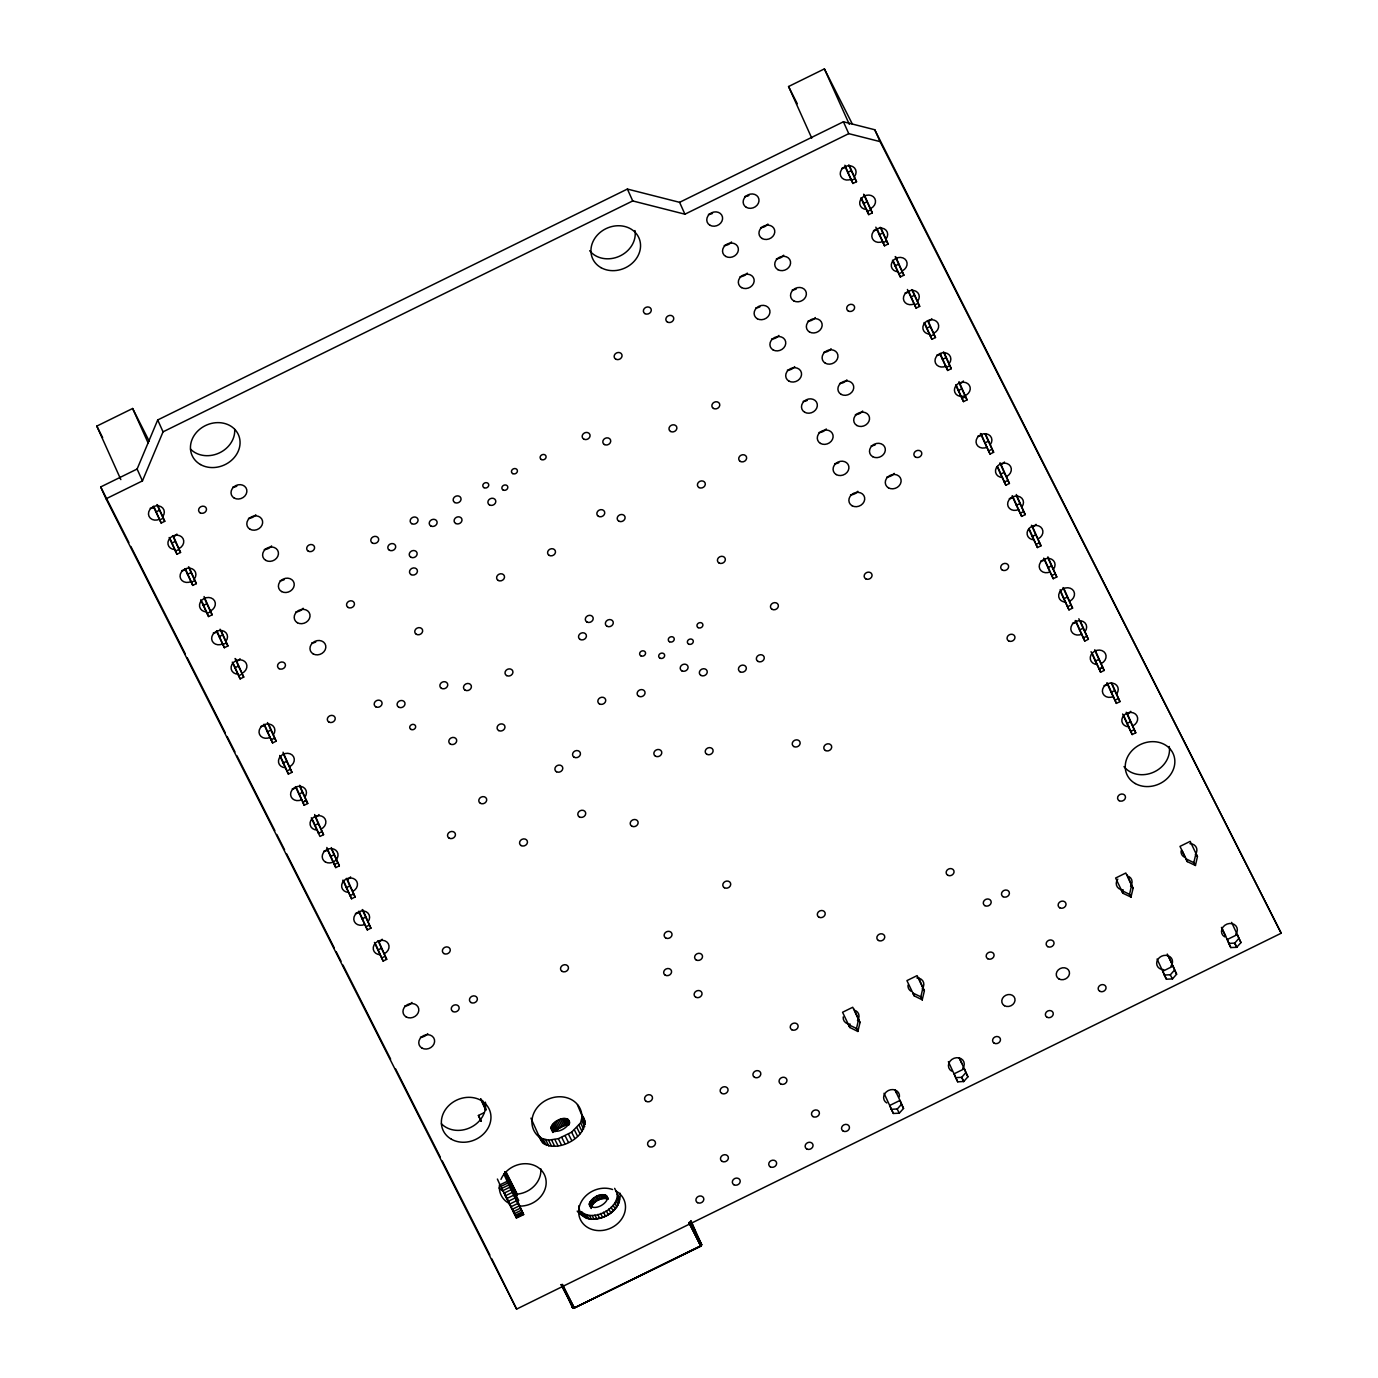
<?xml version="1.0" encoding="UTF-8"?>
<svg xmlns="http://www.w3.org/2000/svg" width="1378" height="1378" viewBox="0 0 1378 1378"><rect width="100%" height="100%" fill="white"/><g stroke="black" fill="none" stroke-linecap="round" stroke-linejoin="round"><path stroke-width="1.5" d="M530.943 1118.161L538.677 1135.369L541.278 1138.297L548.53 1140.157L558.314 1138.676L571.612 1132.182L580.569 1122.881L582.257 1116.197L577.434 1104.777M538.677 1135.369C546.188 1160.138 593.315 1137.797 583.083 1116.593M584.1 1216.705L581.378 1211.675C592.574 1222.165 618.136 1209.247 617.258 1194.14C628.041 1213.329 580.569 1233.052 578.777 1205.853M690.895 1220.701L701.505 1244.351L701.058 1246.022L701.436 1244.145L690.878 1223.147L701.419 1244.558L700.575 1245.54L688.828 1222.682M691.015 1221.115L701.213 1245.867L701.436 1244.145M701.54 1244.592L700.696 1246.28L574.178 1308.049L701.058 1245.901M574.35 1307.86L572.249 1307.24L574.126 1307.963L562.517 1284.382M701.436 1245.505L700.334 1245.591L701.574 1244.799L700.989 1245.574L689.603 1222.131M573.971 1308.101L572.318 1307.343L563.481 1287.689M858.012 1031.381L856.513 1028.47L858.528 1019.599L852.741 1007.266L842.561 1012.262L849.847 1027.506L857.874 1031.45L860.027 1022.493L854.205 1009.247M922.364 999.739L920.866 996.828L922.881 987.957L917.111 975.624L906.931 980.619L914.217 995.863L922.226 999.808L924.38 990.851L918.558 977.605M1122.915 893.254L1121.399 890.343L1129.426 894.305L1131.08 897.13L1122.915 893.254L1115.629 878.027L1125.809 873.015L1131.579 885.348L1129.564 894.236L1130.942 897.199L1133.095 888.259L1127.256 874.996M1195.432 865.487L1197.448 856.616L1190.179 841.372L1179.999 846.385L1187.268 861.612L1195.432 865.487L1193.779 862.662L1185.769 858.718M551.028 1127.686C552.251 1120.934 567.512 1113.682 569.303 1122.519C567.374 1128.754 553.887 1135.644 551.028 1127.686L553.336 1132.285M589.302 1203.89C590.955 1197.379 603.788 1190.558 607.698 1197.74C606.82 1204.734 592.282 1211.985 589.302 1203.89L591.162 1207.576C593.263 1201.151 601.928 1196.741 608.301 1199.187L606.458 1195.501M701.488 1245.333L700.506 1245.695M561.053 1284.589L573.541 1308.118L563.74 1288.034M137.111 469.037L157.712 419.963L627.386 189.062L679.595 202.325L843.422 121.781L874.754 129.739L1281.195 933.216L516.612 1309.1L106.037 498.802L100.697 486.934L137.111 469.037L142.434 480.905L106.037 498.802M142.434 480.905L163.052 431.831L632.726 200.93L684.918 214.193L848.762 133.649L880.077 141.607L1281.195 933.216M573.799 1308.118L701.161 1245.54M572.37 1307.412L574.023 1307.274L562.069 1284.554M566.186 1118.574L569.269 1124.724L561.983 1125.998L554.852 1131.769L551.751 1125.619M700.834 1245.85L690.912 1221.769M899.955 1100.436L901.47 1104.295L897.336 1108.98L891.29 1109.29L889.775 1105.449L899.955 1100.436L895.011 1090.015M891.29 1109.29L893.375 1113.458L899.266 1113.2L903.537 1108.446L900.144 1100.591M964.307 1068.794L965.84 1072.652L961.689 1077.338L955.66 1077.665L954.127 1073.806L964.307 1068.794L959.381 1058.373M955.66 1077.665L957.727 1081.816L963.756 1081.489L967.907 1076.821L964.514 1068.949M1173.023 966.185L1174.538 970.043L1170.404 974.728L1164.358 975.056L1162.843 971.197L1173.023 966.185L1167.252 954.041M1164.358 975.056L1166.425 979.207L1172.471 978.897L1176.605 974.212L1173.212 966.34M1228.728 943.413L1234.757 943.086L1238.891 938.401L1237.375 934.56L1227.195 939.555L1228.728 943.413L1230.795 947.564L1236.686 947.323L1240.975 942.569L1231.622 922.399M120.851 479.613L96.805 426.112L132.632 408.491L149.168 441.115M811.745 138.11L788.56 86.521L824.389 68.9L852.482 124.33M157.557 504.951L164.774 521.297L161.192 523.054L155.903 511.996L159.486 510.239L156.937 504.555M849.313 165.36L856.53 181.707L852.948 183.463L847.659 172.405L851.242 170.648L848.693 164.964M159.624 519.988L163.207 518.231L159.486 510.239M851.38 180.397L854.963 178.64L851.242 170.648M173.352 536.111L180.552 552.457L176.97 554.232L171.699 543.173L175.282 541.399L172.715 535.715M864.264 194.625L872.308 212.867L868.726 214.623L863.455 203.565L867.038 201.808L863.627 194.229M175.419 551.148L179.002 549.391L175.282 541.399M867.175 211.557L870.758 209.8L867.038 201.808M189.148 567.288L196.348 583.635L192.765 585.392L187.477 574.333L191.06 572.576L188.51 566.892M880.904 227.697L888.104 244.027L884.521 245.801L879.233 234.742L882.816 232.968L880.266 227.301M191.215 582.326L194.798 580.551L191.06 572.576M882.971 242.735L886.554 240.961L882.816 232.968M204.082 596.553L212.143 614.795L208.56 616.552L203.272 605.493L206.855 603.736L204.306 598.052M895.838 256.963L903.899 275.204L900.316 276.961L895.028 265.902L898.611 264.145L895.2 256.566M207.01 613.486L210.593 611.729L206.855 603.736M898.766 273.895L902.349 272.138L898.611 264.145M221.582 631.503L227.938 645.955L224.356 647.712L219.068 636.653L222.65 634.896L220.101 629.212M912.494 290.017L919.694 306.364L916.112 308.121L910.824 297.062L914.406 295.305L911.857 289.621M222.805 644.646L226.388 642.889L222.65 634.896M914.561 305.055L918.144 303.298L914.406 295.305M235.672 658.891L243.734 677.115L240.151 678.889L234.863 667.83L238.446 666.074L235.035 658.495M928.272 321.195L935.49 337.524L931.907 339.298L926.619 328.24L930.202 326.465L927.635 320.781M238.583 675.823L242.166 674.049L238.446 666.074M930.339 336.232L933.922 334.458L930.202 326.465M944.068 352.355L951.268 368.701L947.685 370.458L942.397 359.4L945.997 357.643L943.43 351.958M946.135 367.392L950.028 365.618M959.019 381.62L967.063 399.861L963.48 401.618L958.192 390.56L961.775 388.803L959.226 383.118A8.113 6.993 -24.2 0 1 970.233 389.251A8.113 6.993 -24.2 0 1 957.624 395.452A8.113 6.993 -24.2 0 1 959.191 382.998M268.986 724.828L276.186 741.175L272.603 742.931L267.315 731.873L270.898 730.116L267.487 722.537M961.93 398.552L965.513 396.795L961.775 388.803M271.035 739.865L274.635 738.108L270.898 730.116M283.058 752.199L291.981 772.335L288.381 774.091L283.11 763.033L286.693 761.276L283.282 753.697M286.831 771.025L290.413 769.269L286.693 761.276M985.58 434.053L993.624 452.294L990.041 454.051L984.77 442.993L988.353 441.236L984.943 433.657M988.491 450.985L992.074 449.228L988.353 441.236M299.715 785.271L307.759 803.495L304.176 805.269L298.888 794.21L302.471 792.436L299.922 786.769M302.626 802.203L306.209 800.429L302.471 792.436M306.519 800.429L302.936 802.185L304.176 805.269M1000.514 463.318L1009.419 483.454L1005.837 485.211L1000.549 474.153L1004.131 472.396L999.877 462.922M1004.286 482.145L1007.869 480.388L1004.131 472.396M314.649 814.536L323.554 834.672L319.972 836.429L314.684 825.37L318.266 823.613L314.873 816.034M318.421 833.363L322.004 831.606L318.266 823.613M1016.309 494.495L1025.215 514.614L1021.632 516.388L1016.344 505.33L1019.927 503.556L1016.516 495.977M1020.082 513.322L1023.665 511.548L1019.927 503.556M331.288 847.591L339.35 865.832L335.767 867.589L330.479 856.53L334.062 854.773L331.512 849.089M334.217 864.523L338.11 862.749M1032.105 525.655L1041.01 545.791L1037.427 547.548L1032.139 536.49L1035.722 534.733L1031.467 525.259M1035.877 544.482L1039.46 542.725L1035.722 534.733M347.084 878.768L355.145 896.992L351.562 898.766L346.274 887.708L349.857 885.933L346.446 878.372M349.995 895.7L353.578 893.926L349.857 885.933M1047.9 556.815L1056.805 576.951L1053.223 578.708L1047.935 567.65L1051.517 565.893L1048.107 558.314M1051.655 575.642L1055.238 573.885L1051.517 565.893M362.879 909.928L370.923 928.169L367.34 929.926L362.069 918.868L365.652 917.111L362.242 909.532M365.79 926.86L369.373 925.103L365.652 917.111M1063.678 587.993L1072.584 608.111L1069.001 609.886L1063.713 598.827L1067.313 597.053L1063.041 587.579M1067.45 606.802L1071.033 605.045L1067.313 597.053M378.674 941.088L386.718 959.329L383.136 961.086L377.848 950.028L381.43 948.271L378.037 940.692M381.585 958.02L385.168 956.263L381.43 948.271M1080.335 621.047L1088.379 639.289L1084.796 641.046L1079.508 629.987L1083.091 628.23L1078.836 618.756M1083.246 637.98L1086.829 636.223L1083.091 628.23M1095.269 650.313L1104.174 670.449L1100.591 672.206L1095.303 661.147L1098.886 659.39L1094.632 649.916M1099.041 669.14L1102.624 667.383L1098.886 659.39M1100.591 672.206L1099.351 669.122L1102.934 667.365M1111.908 683.385L1119.969 701.609L1116.387 703.383L1111.099 692.324L1114.681 690.55L1111.271 682.971M1114.836 700.3L1118.419 698.543L1114.681 690.55M1126.86 712.65L1135.765 732.786L1132.182 734.543L1126.894 723.484L1130.477 721.727L1126.222 712.254M1130.615 731.477L1134.197 729.703L1130.477 721.727M849.847 1027.506L848.348 1024.595L856.513 1028.47M914.217 995.863L912.701 992.952L920.866 996.828M1193.779 862.662L1195.949 853.705L1197.448 856.616M899.266 1113.2L897.181 1109.049M481.025 1121.313L478.407 1115.474L483.575 1112.942M516.337 1217.687L499.99 1184.839L507.156 1181.342L503.693 1173.625M500.731 1186.492L507.914 1182.979L507.156 1181.342M501.644 1188.456L508.826 1184.959L507.914 1182.979M502.712 1190.73L509.894 1187.216L508.826 1184.959M503.9 1193.227L511.083 1189.731L509.894 1187.216M505.192 1195.897L512.375 1192.401L511.083 1189.731M506.536 1198.671L513.718 1195.174L512.375 1192.401M507.914 1201.495L515.079 1197.982L523.64 1214.604L505.261 1173.488M509.274 1204.286L516.457 1200.772M510.618 1206.956L517.784 1203.459M511.875 1209.488L519.041 1205.974M513.029 1211.762L520.195 1208.265M514.046 1213.777L521.229 1210.263M514.924 1215.448L522.09 1211.934M515.613 1216.74L522.779 1213.243M516.113 1217.635L523.278 1214.121M518.128 1216.808L521.711 1215.051M516.388 1218.083L523.64 1214.604M700.575 1245.574L689.448 1222.286M573.834 1307.653L561.828 1284.606M499.077 1188.008A23.943 20.618 -24.2 0 0 503.487 1191.384L503.521 1191.539M573.11 1307.55L561.621 1284.64M511.979 1209.04L503.935 1192.728M1131.579 885.348L1133.095 888.259M922.881 987.957L924.38 990.851M920.728 996.897L922.226 999.808M858.528 1019.599L860.027 1022.493M856.358 1028.539L857.874 1031.45M504.21 1192.814L508.861 1202.184M854.963 178.64L856.53 181.707M870.758 209.8L872.308 212.867M886.554 240.961L888.104 244.027M902.349 272.138L903.899 275.204M918.144 303.298L919.694 306.364M933.922 334.458L935.49 337.524M951.268 368.701L945.997 357.643M965.513 396.795L967.063 399.861M992.074 449.228L993.624 452.294M1007.869 480.388L1009.419 483.454M1023.665 511.548L1025.215 514.614M1039.46 542.725L1041.01 545.791M1055.238 573.885L1056.805 576.951M1071.033 605.045L1072.584 608.111M1086.829 636.223L1088.379 639.289M1102.624 667.383L1104.174 670.449M1118.419 698.543L1119.969 701.609M1134.197 729.703L1135.765 732.786M788.56 86.521L797.276 103.729M163.207 518.231L164.774 521.297M179.002 549.391L180.552 552.457M194.798 580.551L196.348 583.635M210.593 611.729L212.143 614.795M226.388 642.889L227.938 645.955M242.166 674.049L243.734 677.115M274.635 738.108L276.186 741.175M290.413 769.269L291.981 772.335M306.209 800.429L307.759 803.495M322.004 831.606L323.554 834.672M339.35 865.832L334.062 854.773M353.578 893.926L355.145 896.992M369.373 925.103L370.923 928.169M385.168 956.263L386.718 959.329M96.805 426.112L102.644 437.618M100.697 486.934L128.912 542.622M130.858 546.463L185.341 653.982M187.287 657.823L225.234 732.717M227.181 736.541L234.966 751.906M236.913 755.747L274.859 830.641M276.806 834.482L284.574 849.83M286.521 853.671L334.199 947.771M336.146 951.612L341.021 961.207M342.967 965.048L390.629 1059.131M395.503 1068.742L440.254 1157.055M442.2 1160.896L489.879 1254.996M491.825 1258.82L516.612 1309.1M690.809 1223.716L701.35 1244.713M689.052 1222.562L700.541 1245.471M581.74 1114.337L584.823 1120.486M582.257 1116.197L585.34 1122.347M582.222 1118.281L585.323 1124.431M581.654 1120.538L584.754 1126.67M617.688 1195.708L619.549 1199.394M580.569 1122.881L583.652 1129.03M617.671 1197.448L619.532 1201.134M617.206 1199.308L619.049 1202.994M578.967 1125.275L582.05 1131.424M616.293 1201.271L618.136 1204.958M576.917 1127.669L580 1133.818M614.95 1203.27L616.81 1206.956M613.244 1205.268L615.088 1208.954M574.437 1129.994L577.52 1136.144M568.184 1119.298L569.717 1122.381M567.288 1118.85L569.596 1123.466M605.562 1195.053L607.405 1198.739M611.177 1207.197L613.038 1210.883M604.46 1194.778L606.32 1198.464M564.911 1118.471L567.994 1124.62M571.612 1132.182L574.712 1138.331M603.185 1194.674L605.045 1198.36M563.499 1118.557L566.599 1124.706M601.79 1194.76L603.633 1198.447M608.835 1209.023L610.678 1212.709M562 1118.815L565.101 1124.965M600.291 1195.019L602.134 1198.705M568.511 1134.197L571.612 1140.347M560.45 1119.263L563.533 1125.413M598.741 1195.467L600.584 1199.153M606.251 1210.694L608.094 1214.38M558.9 1119.866L561.983 1125.998M597.174 1196.07L599.034 1199.756M596.398 1196.414L598.259 1200.1M565.204 1135.972L568.304 1142.121M603.495 1212.175L605.338 1215.861M557.367 1120.607L560.467 1126.756M595.658 1196.81L597.501 1200.496M555.937 1121.468L559.02 1127.617M594.211 1197.671L596.071 1201.358M600.636 1213.432L602.479 1217.119M554.611 1122.433L557.711 1128.582M592.902 1198.636L594.745 1202.322M561.776 1137.487L564.859 1143.637M553.456 1123.466L556.54 1129.615M591.748 1199.67L593.591 1203.356M552.492 1124.534L555.592 1130.683M590.783 1200.738L592.626 1204.424M597.742 1214.431L599.602 1218.118M558.314 1138.676L561.397 1144.825M590.042 1201.823L591.885 1205.509M551.269 1126.67L553.577 1131.286M589.543 1202.873L591.386 1206.56M594.883 1215.155L596.743 1218.841M551.045 1128.599L552.871 1132.492M589.319 1204.82L591.179 1208.506M554.886 1139.537L557.987 1145.686M592.144 1215.568L594.004 1219.254M551.596 1140.037L554.679 1146.186M589.577 1215.654L591.438 1219.341M587.252 1215.448L589.112 1219.134M548.53 1140.157L551.613 1146.307M585.237 1214.931L587.08 1218.617M583.549 1214.104L585.392 1217.79M545.74 1139.899L548.823 1146.048M543.294 1139.279L546.377 1145.411M541.278 1138.297L544.362 1144.429M539.728 1136.971L542.811 1143.12M482.472 1100.402L484.384 1104.191M480.767 1098.834L486.124 1109.479M478.407 1115.474L481.301 1121.227M505.967 1171.782L517.473 1194.692M505.502 1171.972L517.232 1194.778M505.278 1172.023L516.784 1194.915M505.054 1172.058L516.561 1194.95M504.658 1172.041L516.354 1194.967M561.225 1284.64L572.921 1307.55M505.158 1173.643L518.748 1200.565M1238.891 938.401L1240.975 942.569M1234.757 943.086L1236.824 947.254M1234.619 943.155L1236.686 947.323M1174.538 970.043L1176.605 974.212M1170.249 974.797L1172.471 978.897M965.84 1072.652L967.907 1076.821M963.756 1081.489L961.689 1077.338L963.618 1081.558M901.47 1104.295L903.537 1108.446M513.718 1195.174L515.079 1197.982M509.567 1203.631L511.91 1208.695M1222.269 928.875L1225.697 936.093M1227.402 939.693L1230.795 947.564M1221.442 927.394L1227.195 939.555M1168.079 955.505L1171.507 962.722M1157.072 959.036L1166.425 979.207M959.381 1058.115L961.947 1063.523M948.374 1061.646L957.727 1081.816M895.028 1089.757L896.734 1093.357M884.021 1093.288L893.375 1113.458M1182.048 850.45L1187.268 861.612M874.754 129.739L880.077 141.607M1124.121 716.302L1132.182 734.543M1122.639 714.011L1126.894 723.484M1107.481 683.247L1116.387 703.383M1106.844 682.851L1111.099 692.324M1092.53 653.964L1099.351 669.122M1091.049 651.673L1095.303 661.147M1075.891 620.91L1084.796 641.046M1075.253 620.513L1079.508 629.987M1060.095 589.75L1069.001 609.886M1060.319 591.248L1063.713 598.827M824.389 68.9L849.296 124.313M1044.317 558.59L1053.223 578.708M1043.68 558.176L1047.935 567.65M1029.366 529.307L1035.326 542.57M1028.729 528.911L1032.139 536.49M1012.727 496.252L1021.632 516.388M1012.089 495.856L1016.344 505.33M843.422 121.781L848.762 133.649M997.793 466.987L1005.837 485.211M997.155 466.574L1000.549 474.153M981.136 433.915L990.041 454.051M980.499 433.519L984.77 442.993M956.28 385.289L963.48 401.618M955.643 384.875L958.192 390.56M940.485 354.112L947.685 370.458M939.848 353.715L942.397 359.4M924.69 322.952L931.907 339.298M924.052 322.555L926.619 328.24M908.912 291.791L916.112 308.121M907.413 289.483L910.824 297.062M893.116 260.614L900.316 276.961M892.479 260.218L895.028 265.902M877.321 229.454L882.437 240.823M875.84 227.163L879.233 234.742M861.526 198.294L868.726 214.623M860.888 197.881L863.455 203.565M844.886 165.222L852.948 183.463M845.093 166.721L847.659 172.405M679.595 202.325L684.918 214.193M627.386 189.062L632.726 200.93M690.654 1222.165L695.924 1233.896M697.681 1237.806L701.195 1245.626M692.238 1226.265L695.752 1234.068M614.657 1188.336L619.118 1197.826M540.021 1137.625L541.761 1141.518M480.698 1099.076L485.814 1110.479M568.959 1298.162L572.473 1305.982M567.839 1296.181L572.232 1305.948M157.712 419.963L163.052 431.831M512.823 1209.781L514.545 1213.639M497.389 1179.051L499.99 1184.839M375.936 944.757L383.136 961.086M374.454 942.449L377.848 950.028M359.296 911.685L367.34 929.926M132.632 408.491L148.101 442.889M358.659 911.289L362.069 918.868M343.501 880.525L351.562 898.766M342.864 880.129L346.274 887.708M326.862 847.47L335.767 867.589M327.068 848.969L330.479 856.53M312.772 820.082L318.731 833.346M311.29 817.791L314.684 825.37M296.132 787.027L302.092 800.291M295.495 786.631L298.888 794.21M280.337 755.867L288.381 774.091M279.7 755.471L283.11 763.033M264.542 724.69L272.603 742.931M263.904 724.294L267.315 731.873M233.795 664.437L240.151 678.889M232.296 662.146L234.863 667.83M217.156 631.382L224.356 647.712M216.518 630.986L219.068 636.653M202.204 602.1L208.56 616.552M200.723 599.809L203.272 605.493M185.565 569.045L192.765 585.392M184.928 568.649L187.477 574.333M170.631 539.78L176.97 554.232M169.132 537.489L171.699 543.173M153.974 506.708L161.192 523.054M153.337 506.312L155.903 511.996M515.424 1215.568L515.975 1216.826M1036.187 544.465L1037.427 547.548M883.281 242.717L884.521 245.801M1169.25 746.48A25.372 21.841 -24.2 0 1 1153.558 772.214A25.372 21.841 -24.2 0 1 1123.983 766.616M634.965 230.574A25.372 21.841 -24.2 0 1 619.273 256.308A25.372 21.841 -24.2 0 1 589.681 250.71M234.691 429.419A25.372 21.841 -24.2 0 1 218.775 453.19A25.372 21.841 -24.2 0 1 190.491 449.09M485.383 1102.159A25.372 21.841 -24.2 0 1 470.708 1127.411A25.372 21.841 -24.2 0 1 441.408 1123.776M620.066 1193.193A23.943 20.618 -24.2 0 1 596.071 1218.669M586.253 1217.446A23.943 20.618 -24.2 0 1 577.193 1211.107M540.744 1168.699A23.943 20.618 -24.2 0 1 514.752 1194.244M566.375 1124.172A25.562 21.996 -24.2 0 1 556.212 1129.185M236.775 486.21A8.113 6.993 -24.2 0 1 232.71 487.175M255.774 514.752A8.113 6.993 -24.2 0 1 248.488 518.335M271.569 545.912A8.113 6.993 -24.2 0 1 264.283 549.495M284.144 579.707A8.113 6.993 -24.2 0 1 280.078 580.672M303.143 608.249A8.113 6.993 -24.2 0 1 295.874 611.832M315.717 642.045A8.113 6.993 -24.2 0 1 311.669 642.992M411.936 1002.443A8.113 6.993 -24.2 0 1 404.65 1006.026M427.731 1033.621A8.113 6.993 -24.2 0 1 420.445 1037.203M327.947 850.14A8.113 6.993 -24.2 0 1 323.882 851.104M319.007 814.57A8.113 6.993 -24.2 0 1 315.786 817.188M240.048 658.736A8.113 6.993 -24.2 0 1 236.827 661.354M217.397 631.985A8.113 6.993 -24.2 0 1 213.332 632.933M185.823 569.648A8.113 6.993 -24.2 0 1 181.758 570.613M176.884 534.078A8.113 6.993 -24.2 0 1 173.662 536.697M154.233 507.328A8.113 6.993 -24.2 0 1 150.168 508.275M845.989 167.238A8.113 6.993 -24.2 0 1 841.941 168.185M877.579 229.558A8.113 6.993 -24.2 0 1 873.514 230.522M909.17 291.895A8.113 6.993 -24.2 0 1 905.105 292.859M931.821 318.645A8.113 6.993 -24.2 0 1 928.6 321.263M940.743 354.232A8.113 6.993 -24.2 0 1 936.678 355.179M963.394 380.983A8.113 6.993 -24.2 0 1 960.173 383.601M981.808 435.259A8.113 6.993 -24.2 0 1 977.743 436.206M1004.459 462.009A8.113 6.993 -24.2 0 1 1001.238 464.627M1013.381 497.596A8.113 6.993 -24.2 0 1 1009.333 498.543M1036.032 524.346A8.113 6.993 -24.2 0 1 1032.828 526.964M1044.972 559.916A8.113 6.993 -24.2 0 1 1040.907 560.88M296.356 787.82A8.113 6.993 -24.2 0 1 292.291 788.767M1076.562 622.253A8.113 6.993 -24.2 0 1 1072.497 623.201M359.52 912.477A8.113 6.993 -24.2 0 1 355.455 913.425M382.171 939.228A8.113 6.993 -24.2 0 1 378.95 941.846M350.598 876.89A8.113 6.993 -24.2 0 1 347.377 879.526M1130.787 711.324A8.113 6.993 -24.2 0 1 1127.566 713.959M1108.136 684.573A8.113 6.993 -24.2 0 1 1104.071 685.538M264.783 725.483A8.113 6.993 -24.2 0 1 260.718 726.43M857.839 491.274A8.113 6.993 -24.2 0 1 850.553 494.857M894.236 473.377A8.113 6.993 -24.2 0 1 886.967 476.943M838.823 462.732A8.113 6.993 -24.2 0 1 834.758 463.68M875.237 444.836A8.113 6.993 -24.2 0 1 871.172 445.783M826.249 428.937A8.113 6.993 -24.2 0 1 818.963 432.52M862.662 411.04A8.113 6.993 -24.2 0 1 855.376 414.623M807.25 400.395A8.113 6.993 -24.2 0 1 803.185 401.36M846.867 379.88A8.113 6.993 -24.2 0 1 839.581 383.446M794.675 366.6A8.113 6.993 -24.2 0 1 787.389 370.182M831.072 348.703A8.113 6.993 -24.2 0 1 823.803 352.286M778.88 335.44A8.113 6.993 -24.2 0 1 771.594 339.022M815.276 317.543A8.113 6.993 -24.2 0 1 808.008 321.126M759.864 306.898A8.113 6.993 -24.2 0 1 755.799 307.862M796.277 289.001A8.113 6.993 -24.2 0 1 792.212 289.948M747.289 273.102A8.113 6.993 -24.2 0 1 740.003 276.685M783.703 255.206A8.113 6.993 -24.2 0 1 776.417 258.788M731.494 241.942A8.113 6.993 -24.2 0 1 724.225 245.525M767.908 224.046A8.113 6.993 -24.2 0 1 760.622 227.628M712.495 213.401A8.113 6.993 -24.2 0 1 708.43 214.365M748.891 195.504A8.113 6.993 -24.2 0 1 744.843 196.468M616.035 1191.057A23.943 20.618 -24.2 0 1 612.624 1227.161A23.943 20.618 -24.2 0 1 578.657 1211.796A23.943 20.618 -24.2 0 1 612.59 1189.507M500.972 1179.379A23.943 20.618 -24.2 0 1 529.428 1164.031A23.943 20.618 -24.2 0 1 545.705 1186.803A23.943 20.618 -24.2 0 1 520.092 1206.112M508.809 1203.252A23.943 20.618 -24.2 0 1 499.491 1184.856M540.383 1137.952A25.562 21.996 -24.2 0 1 545.981 1100.281A25.562 21.996 -24.2 0 1 581.878 1115.56M317.061 830.004A8.113 6.993 -24.2 0 1 310.86 820.358A8.113 6.993 -24.2 0 1 323.727 817.326A8.113 6.993 -24.2 0 1 321.126 829.056M238.101 674.186A8.113 6.993 -24.2 0 1 231.9 664.523A8.113 6.993 -24.2 0 1 244.767 661.509A8.113 6.993 -24.2 0 1 242.166 673.222M222.736 643.853A8.113 6.993 -24.2 0 1 211.661 638.858A8.113 6.993 -24.2 0 1 221.841 630.538A8.113 6.993 -24.2 0 1 225.958 641.235M206.511 611.849A8.113 6.993 -24.2 0 1 200.327 602.186A8.113 6.993 -24.2 0 1 213.194 599.172A8.113 6.993 -24.2 0 1 210.576 610.902M191.146 581.516A8.113 6.993 -24.2 0 1 180.07 576.521A8.113 6.993 -24.2 0 1 190.25 568.218A8.113 6.993 -24.2 0 1 194.367 578.898M174.937 549.529A8.113 6.993 -24.2 0 1 168.736 539.866A8.113 6.993 -24.2 0 1 181.603 536.834A8.113 6.993 -24.2 0 1 179.002 548.565M159.572 519.196A8.113 6.993 -24.2 0 1 148.48 514.183A8.113 6.993 -24.2 0 1 158.677 505.881A8.113 6.993 -24.2 0 1 162.776 516.561M1097.267 664.454A8.113 6.993 -24.2 0 1 1091.066 654.791A8.113 6.993 -24.2 0 1 1103.933 651.76A8.113 6.993 -24.2 0 1 1101.315 663.49M851.328 179.106A8.113 6.993 -24.2 0 1 840.253 174.11A8.113 6.993 -24.2 0 1 850.433 165.791A8.113 6.993 -24.2 0 1 854.549 176.47M866.693 209.439A8.113 6.993 -24.2 0 1 860.509 199.776A8.113 6.993 -24.2 0 1 873.359 196.744A8.113 6.993 -24.2 0 1 870.758 208.474M882.919 241.426A8.113 6.993 -24.2 0 1 871.826 236.43A8.113 6.993 -24.2 0 1 882.023 228.128A8.113 6.993 -24.2 0 1 886.14 238.807M898.284 271.759A8.113 6.993 -24.2 0 1 892.083 262.096A8.113 6.993 -24.2 0 1 904.95 259.081A8.113 6.993 -24.2 0 1 902.349 270.811M914.492 303.763A8.113 6.993 -24.2 0 1 903.417 298.768A8.113 6.993 -24.2 0 1 913.597 290.448A8.113 6.993 -24.2 0 1 917.714 301.145M929.874 334.096A8.113 6.993 -24.2 0 1 923.673 324.433A8.113 6.993 -24.2 0 1 936.54 321.418A8.113 6.993 -24.2 0 1 933.922 333.132M946.083 366.1A8.113 6.993 -24.2 0 1 935.007 361.088A8.113 6.993 -24.2 0 1 945.187 352.785A8.113 6.993 -24.2 0 1 949.304 363.465M987.148 447.127A8.113 6.993 -24.2 0 1 976.055 442.131A8.113 6.993 -24.2 0 1 986.235 433.812A8.113 6.993 -24.2 0 1 990.351 444.508M1002.512 477.46A8.113 6.993 -24.2 0 1 996.311 467.797A8.113 6.993 -24.2 0 1 1009.178 464.765A8.113 6.993 -24.2 0 1 1006.577 476.495M1018.721 509.464A8.113 6.993 -24.2 0 1 1007.645 504.451A8.113 6.993 -24.2 0 1 1017.825 496.149A8.113 6.993 -24.2 0 1 1021.942 506.828M1034.086 539.78A8.113 6.993 -24.2 0 1 1027.902 530.117A8.113 6.993 -24.2 0 1 1040.752 527.102A8.113 6.993 -24.2 0 1 1038.151 538.832M1050.312 571.784A8.113 6.993 -24.2 0 1 1039.219 566.789A8.113 6.993 -24.2 0 1 1049.416 558.486A8.113 6.993 -24.2 0 1 1053.515 569.166M1065.676 602.117A8.113 6.993 -24.2 0 1 1059.475 592.454A8.113 6.993 -24.2 0 1 1072.342 589.439A8.113 6.993 -24.2 0 1 1069.741 601.17M301.696 799.688A8.113 6.993 -24.2 0 1 290.603 794.675A8.113 6.993 -24.2 0 1 300.8 786.373A8.113 6.993 -24.2 0 1 304.917 797.052M285.47 767.684A8.113 6.993 -24.2 0 1 279.286 758.021A8.113 6.993 -24.2 0 1 292.153 754.989A8.113 6.993 -24.2 0 1 289.535 766.719M1081.885 634.121A8.113 6.993 -24.2 0 1 1070.809 629.126A8.113 6.993 -24.2 0 1 1080.989 620.806A8.113 6.993 -24.2 0 1 1085.106 631.486M364.86 924.345A8.113 6.993 -24.2 0 1 353.784 919.35A8.113 6.993 -24.2 0 1 363.964 911.03A8.113 6.993 -24.2 0 1 368.081 921.71M380.225 954.678A8.113 6.993 -24.2 0 1 374.041 945.015A8.113 6.993 -24.2 0 1 386.891 941.984A8.113 6.993 -24.2 0 1 384.29 953.714M348.651 892.341A8.113 6.993 -24.2 0 1 342.45 882.678A8.113 6.993 -24.2 0 1 355.317 879.664A8.113 6.993 -24.2 0 1 352.716 891.394M1128.84 726.774A8.113 6.993 -24.2 0 1 1122.639 717.111A8.113 6.993 -24.2 0 1 1135.506 714.097A8.113 6.993 -24.2 0 1 1132.905 725.827M1113.476 696.441A8.113 6.993 -24.2 0 1 1102.4 691.446A8.113 6.993 -24.2 0 1 1112.58 683.144A8.113 6.993 -24.2 0 1 1116.697 693.823M270.105 737.351A8.113 6.993 -24.2 0 1 259.03 732.355A8.113 6.993 -24.2 0 1 269.21 724.036A8.113 6.993 -24.2 0 1 273.326 734.732M1128.892 876.511A8.113 6.993 -24.2 0 1 1130.546 886.33M1123.259 889.912A8.113 6.993 -24.2 0 1 1117.799 879.112M1163.687 969.681A8.113 6.993 -24.2 0 1 1156.986 961.241A8.113 6.993 -24.2 0 1 1168.148 955.746A8.113 6.993 -24.2 0 1 1170.973 966.116M1189.903 843.663A8.113 6.993 -24.2 0 1 1195.363 854.463M1184.27 857.082A8.113 6.993 -24.2 0 1 1181.101 850.846M1224.68 936.851A8.113 6.993 -24.2 0 1 1223.044 927.032A8.113 6.993 -24.2 0 1 1234.137 924.414A8.113 6.993 -24.2 0 1 1235.79 934.25M855.841 1010.746A8.113 6.993 -24.2 0 1 857.478 1020.581M850.209 1024.164A8.113 6.993 -24.2 0 1 843.215 1016.947M886.812 1102.968A8.113 6.993 -24.2 0 1 888.379 1090.515A8.113 6.993 -24.2 0 1 899.421 1096.767M916.835 977.915A8.113 6.993 -24.2 0 1 922.295 988.715M911.202 991.316A8.113 6.993 -24.2 0 1 908.033 985.081M951.63 1071.102A8.113 6.993 -24.2 0 1 949.976 1061.267A8.113 6.993 -24.2 0 1 961.086 1058.666A8.113 6.993 -24.2 0 1 962.722 1068.484M510.532 1187.767L519.248 1205.681L510.532 1187.767M455.687 523.485A4.065 3.497 -24.2 0 0 461.992 520.384A4.065 3.497 -24.2 0 0 456.48 517.267A4.065 3.497 -24.2 0 0 455.687 523.485M713.459 408.439A4.065 3.497 -24.2 0 0 719.764 405.339A4.065 3.497 -24.2 0 0 714.252 402.204A4.065 3.497 -24.2 0 0 713.459 408.439M1058.924 978.931A6.787 5.839 -24.2 0 0 1069.466 973.746A6.787 5.839 -24.2 0 0 1060.233 968.527A6.787 5.839 -24.2 0 0 1058.924 978.931M1004.459 1005.716A6.787 5.839 -24.2 0 0 1015 1000.531A6.787 5.839 -24.2 0 0 1005.768 995.295A6.787 5.839 -24.2 0 0 1004.459 1005.716M1135.265 783.548A25.372 21.841 -24.2 0 0 1174.693 764.17A25.372 21.841 -24.2 0 0 1140.157 744.637A25.372 21.841 -24.2 0 0 1135.265 783.548M600.98 267.642A25.372 21.841 -24.2 0 0 640.391 248.264A25.372 21.841 -24.2 0 0 605.872 228.714A25.372 21.841 -24.2 0 0 600.98 267.642M200.482 464.541A25.372 21.841 -24.2 0 0 239.91 445.146A25.372 21.841 -24.2 0 0 205.374 425.613A25.372 21.841 -24.2 0 0 200.482 464.541M451.398 1139.227A25.372 21.841 -24.2 0 0 490.809 1119.849A25.372 21.841 -24.2 0 0 456.29 1100.299A25.372 21.841 -24.2 0 0 451.398 1139.227M411.092 574.609A4.065 3.497 -24.2 0 0 417.413 571.508A4.065 3.497 -24.2 0 0 411.884 568.373A4.065 3.497 -24.2 0 0 411.092 574.609M1119.16 800.704A4.065 3.497 -24.2 0 0 1125.464 797.604A4.065 3.497 -24.2 0 0 1119.935 794.486A4.065 3.497 -24.2 0 0 1119.16 800.704M449.125 838.151A4.065 3.497 -24.2 0 0 455.429 835.051A4.065 3.497 -24.2 0 0 449.917 831.916A4.065 3.497 -24.2 0 0 449.125 838.151M1002.306 570.079A4.065 3.497 -24.2 0 0 1008.61 566.978A4.065 3.497 -24.2 0 0 1003.081 563.86A4.065 3.497 -24.2 0 0 1002.306 570.079M465.092 690.154A4.065 3.497 -24.2 0 0 471.397 687.054A4.065 3.497 -24.2 0 0 465.885 683.919A4.065 3.497 -24.2 0 0 465.092 690.154M740.02 671.775A4.065 3.497 -24.2 0 0 746.325 668.674A4.065 3.497 -24.2 0 0 740.813 665.557A4.065 3.497 -24.2 0 0 740.02 671.775M843.129 1131.062A4.065 3.497 -24.2 0 0 849.434 1127.962A4.065 3.497 -24.2 0 0 843.922 1124.827A4.065 3.497 -24.2 0 0 843.129 1131.062M806.733 1148.959A4.065 3.497 -24.2 0 0 813.037 1145.859A4.065 3.497 -24.2 0 0 807.508 1142.724A4.065 3.497 -24.2 0 0 806.733 1148.959M770.319 1166.856A4.065 3.497 -24.2 0 0 776.624 1163.755A4.065 3.497 -24.2 0 0 771.094 1160.638A4.065 3.497 -24.2 0 0 770.319 1166.856M733.906 1184.753A4.065 3.497 -24.2 0 0 740.21 1181.652A4.065 3.497 -24.2 0 0 734.698 1178.534A4.065 3.497 -24.2 0 0 733.906 1184.753M697.492 1202.649A4.065 3.497 -24.2 0 0 703.813 1199.549A4.065 3.497 -24.2 0 0 698.284 1196.431A4.065 3.497 -24.2 0 0 697.492 1202.649M813.089 1116.628A4.065 3.497 -24.2 0 0 819.393 1113.527A4.065 3.497 -24.2 0 0 813.864 1110.41A4.065 3.497 -24.2 0 0 813.089 1116.628M722.072 1161.378A4.065 3.497 -24.2 0 0 728.376 1158.278A4.065 3.497 -24.2 0 0 722.847 1155.16A4.065 3.497 -24.2 0 0 722.072 1161.378M754.507 1077.303A4.065 3.497 -24.2 0 0 760.811 1074.203A4.065 3.497 -24.2 0 0 755.282 1071.085A4.065 3.497 -24.2 0 0 754.507 1077.303M721.727 1093.409A4.065 3.497 -24.2 0 0 728.049 1090.308A4.065 3.497 -24.2 0 0 722.52 1087.19A4.065 3.497 -24.2 0 0 721.727 1093.409M695.718 997.207A4.065 3.497 -24.2 0 0 702.022 994.106A4.065 3.497 -24.2 0 0 696.51 990.971A4.065 3.497 -24.2 0 0 695.718 997.207M791.816 1029.762A4.065 3.497 -24.2 0 0 798.12 1026.662A4.065 3.497 -24.2 0 0 792.591 1023.544A4.065 3.497 -24.2 0 0 791.816 1029.762M646.179 1101.366A4.065 3.497 -24.2 0 0 652.483 1098.266A4.065 3.497 -24.2 0 0 646.954 1095.148A4.065 3.497 -24.2 0 0 646.179 1101.366M772.042 609.317A4.065 3.497 -24.2 0 0 778.363 606.217A4.065 3.497 -24.2 0 0 772.834 603.099A4.065 3.497 -24.2 0 0 772.042 609.317M574.126 757.228A4.065 3.497 -24.2 0 0 580.431 754.128A4.065 3.497 -24.2 0 0 574.919 751.01A4.065 3.497 -24.2 0 0 574.126 757.228M665.712 937.987A4.065 3.497 -24.2 0 0 672.016 934.887A4.065 3.497 -24.2 0 0 666.504 931.769A4.065 3.497 -24.2 0 0 665.712 937.987M410.833 557.229A4.065 3.497 -24.2 0 0 417.138 554.128A4.065 3.497 -24.2 0 0 411.609 550.993A4.065 3.497 -24.2 0 0 410.833 557.229M348.134 607.474A4.065 3.497 -24.2 0 0 354.439 604.374A4.065 3.497 -24.2 0 0 348.91 601.256A4.065 3.497 -24.2 0 0 348.134 607.474M389.388 550.235A4.065 3.497 -24.2 0 0 395.693 547.135A4.065 3.497 -24.2 0 0 390.181 544.017A4.065 3.497 -24.2 0 0 389.388 550.235M865.746 578.829A4.065 3.497 -24.2 0 0 872.05 575.728A4.065 3.497 -24.2 0 0 866.538 572.593A4.065 3.497 -24.2 0 0 865.746 578.829M586.89 621.995A4.065 3.497 -24.2 0 0 593.195 618.894A4.065 3.497 -24.2 0 0 587.683 615.777A4.065 3.497 -24.2 0 0 586.89 621.995M606.957 626.249A4.065 3.497 -24.2 0 0 613.262 623.149A4.065 3.497 -24.2 0 0 607.732 620.031A4.065 3.497 -24.2 0 0 606.957 626.249M279.131 668.692A4.065 3.497 -24.2 0 0 285.435 665.591A4.065 3.497 -24.2 0 0 279.906 662.456A4.065 3.497 -24.2 0 0 279.131 668.692M580.104 639.444A4.065 3.497 -24.2 0 0 586.408 636.343A4.065 3.497 -24.2 0 0 580.896 633.225A4.065 3.497 -24.2 0 0 580.104 639.444M700.937 675.427A4.065 3.497 -24.2 0 0 707.241 672.326A4.065 3.497 -24.2 0 0 701.729 669.191A4.065 3.497 -24.2 0 0 700.937 675.427M441.442 688.345A4.065 3.497 -24.2 0 0 447.747 685.245A4.065 3.497 -24.2 0 0 442.235 682.127A4.065 3.497 -24.2 0 0 441.442 688.345M706.793 754.283A4.065 3.497 -24.2 0 0 713.098 751.182A4.065 3.497 -24.2 0 0 707.586 748.065A4.065 3.497 -24.2 0 0 706.793 754.283M398.69 707.19A4.065 3.497 -24.2 0 0 404.994 704.089A4.065 3.497 -24.2 0 0 399.465 700.954A4.065 3.497 -24.2 0 0 398.69 707.19M655.446 756.178A4.065 3.497 -24.2 0 0 661.767 753.077A4.065 3.497 -24.2 0 0 656.238 749.942A4.065 3.497 -24.2 0 0 655.446 756.178M308.276 551.183A4.065 3.497 -24.2 0 0 314.58 548.082A4.065 3.497 -24.2 0 0 309.068 544.965A4.065 3.497 -24.2 0 0 308.276 551.183M644.973 313.65A4.065 3.497 -24.2 0 0 651.277 310.55A4.065 3.497 -24.2 0 0 645.748 307.415A4.065 3.497 -24.2 0 0 644.973 313.65M411.746 523.674A4.065 3.497 -24.2 0 0 418.051 520.591A4.065 3.497 -24.2 0 0 412.522 517.456A4.065 3.497 -24.2 0 0 411.746 523.674M848.28 311.015A4.065 3.497 -24.2 0 0 854.601 307.914A4.065 3.497 -24.2 0 0 849.072 304.779A4.065 3.497 -24.2 0 0 848.28 311.015M430.814 525.983A4.065 3.497 -24.2 0 0 437.119 522.882A4.065 3.497 -24.2 0 0 431.59 519.764A4.065 3.497 -24.2 0 0 430.814 525.983M667.434 322.073A4.065 3.497 -24.2 0 0 673.739 318.973A4.065 3.497 -24.2 0 0 668.209 315.838A4.065 3.497 -24.2 0 0 667.434 322.073M489.483 504.934A4.065 3.497 -24.2 0 0 495.787 501.833A4.065 3.497 -24.2 0 0 490.275 498.698A4.065 3.497 -24.2 0 0 489.483 504.934M454.74 502.539A4.065 3.497 -24.2 0 0 461.044 499.439A4.065 3.497 -24.2 0 0 455.532 496.321A4.065 3.497 -24.2 0 0 454.74 502.539M631.813 826.197A4.065 3.497 -24.2 0 0 638.117 823.097A4.065 3.497 -24.2 0 0 632.588 819.962A4.065 3.497 -24.2 0 0 631.813 826.197M793.831 746.549A4.065 3.497 -24.2 0 0 800.136 743.448A4.065 3.497 -24.2 0 0 794.606 740.313A4.065 3.497 -24.2 0 0 793.831 746.549M1008.644 640.925A4.065 3.497 -24.2 0 0 1014.949 637.842A4.065 3.497 -24.2 0 0 1009.419 634.707A4.065 3.497 -24.2 0 0 1008.644 640.925M915.474 457.065A4.065 3.497 -24.2 0 0 921.779 453.965A4.065 3.497 -24.2 0 0 916.249 450.83A4.065 3.497 -24.2 0 0 915.474 457.065M638.737 696.269A4.065 3.497 -24.2 0 0 645.042 693.168A4.065 3.497 -24.2 0 0 639.53 690.034A4.065 3.497 -24.2 0 0 638.737 696.269M681.783 670.828A4.065 3.497 -24.2 0 0 688.087 667.727A4.065 3.497 -24.2 0 0 682.575 664.609A4.065 3.497 -24.2 0 0 681.783 670.828M994.158 1043.18A4.065 3.497 -24.2 0 0 1000.462 1040.08A4.065 3.497 -24.2 0 0 994.95 1036.962A4.065 3.497 -24.2 0 0 994.158 1043.18M1099.747 991.264A4.065 3.497 -24.2 0 0 1106.052 988.164A4.065 3.497 -24.2 0 0 1100.54 985.046A4.065 3.497 -24.2 0 0 1099.747 991.264M1046.953 1017.222A4.065 3.497 -24.2 0 0 1053.257 1014.122A4.065 3.497 -24.2 0 0 1047.745 1011.004A4.065 3.497 -24.2 0 0 1046.953 1017.222M549.167 555.386A4.065 3.497 -24.2 0 0 555.472 552.285A4.065 3.497 -24.2 0 0 549.943 549.167A4.065 3.497 -24.2 0 0 549.167 555.386M498.199 580.448A4.065 3.497 -24.2 0 0 504.503 577.348A4.065 3.497 -24.2 0 0 498.974 574.23A4.065 3.497 -24.2 0 0 498.199 580.448M987.768 958.744A4.065 3.497 -24.2 0 0 994.072 955.643A4.065 3.497 -24.2 0 0 988.543 952.508A4.065 3.497 -24.2 0 0 987.768 958.744M947.737 875.254A4.065 3.497 -24.2 0 0 954.041 872.153A4.065 3.497 -24.2 0 0 948.512 869.036A4.065 3.497 -24.2 0 0 947.737 875.254M719.006 562.982A4.065 3.497 -24.2 0 0 725.328 559.881A4.065 3.497 -24.2 0 0 719.798 556.764A4.065 3.497 -24.2 0 0 719.006 562.982M698.99 487.571A4.065 3.497 -24.2 0 0 705.295 484.47A4.065 3.497 -24.2 0 0 699.783 481.353A4.065 3.497 -24.2 0 0 698.99 487.571M615.725 359.158A4.065 3.497 -24.2 0 0 622.046 356.058A4.065 3.497 -24.2 0 0 616.517 352.94A4.065 3.497 -24.2 0 0 615.725 359.158M375.763 706.811A4.065 3.497 -24.2 0 0 382.068 703.71A4.065 3.497 -24.2 0 0 376.556 700.592A4.065 3.497 -24.2 0 0 375.763 706.811M416.345 634.311A4.065 3.497 -24.2 0 0 422.65 631.21A4.065 3.497 -24.2 0 0 417.121 628.092A4.065 3.497 -24.2 0 0 416.345 634.311M670.569 431.469A4.065 3.497 -24.2 0 0 676.874 428.369A4.065 3.497 -24.2 0 0 671.344 425.251A4.065 3.497 -24.2 0 0 670.569 431.469M556.471 771.749A4.065 3.497 -24.2 0 0 562.775 768.648A4.065 3.497 -24.2 0 0 557.263 765.531A4.065 3.497 -24.2 0 0 556.471 771.749M200.172 512.857A4.065 3.497 -24.2 0 0 206.476 509.757A4.065 3.497 -24.2 0 0 200.947 506.639A4.065 3.497 -24.2 0 0 200.172 512.857M599.413 703.917A4.065 3.497 -24.2 0 0 605.717 700.816A4.065 3.497 -24.2 0 0 600.205 697.699A4.065 3.497 -24.2 0 0 599.413 703.917M506.604 675.582A4.065 3.497 -24.2 0 0 512.926 672.481A4.065 3.497 -24.2 0 0 507.397 669.346A4.065 3.497 -24.2 0 0 506.604 675.582M450.382 744.103A4.065 3.497 -24.2 0 0 456.686 741.002A4.065 3.497 -24.2 0 0 451.157 737.885A4.065 3.497 -24.2 0 0 450.382 744.103M480.388 803.322A4.065 3.497 -24.2 0 0 486.692 800.222A4.065 3.497 -24.2 0 0 481.163 797.087A4.065 3.497 -24.2 0 0 480.388 803.322M740.313 461.423A4.065 3.497 -24.2 0 0 746.618 458.323A4.065 3.497 -24.2 0 0 741.088 455.188A4.065 3.497 -24.2 0 0 740.313 461.423M328.911 722.072A4.065 3.497 -24.2 0 0 335.216 718.971A4.065 3.497 -24.2 0 0 329.704 715.837A4.065 3.497 -24.2 0 0 328.911 722.072M696.2 959.984A4.065 3.497 -24.2 0 0 702.504 956.883A4.065 3.497 -24.2 0 0 696.992 953.765A4.065 3.497 -24.2 0 0 696.2 959.984M665.247 975.193A4.065 3.497 -24.2 0 0 671.568 972.093A4.065 3.497 -24.2 0 0 666.039 968.975A4.065 3.497 -24.2 0 0 665.247 975.193M443.957 953.576A4.065 3.497 -24.2 0 0 450.261 950.475A4.065 3.497 -24.2 0 0 444.732 947.358A4.065 3.497 -24.2 0 0 443.957 953.576M471.035 1002.547A4.065 3.497 -24.2 0 0 477.356 999.446A4.065 3.497 -24.2 0 0 471.827 996.328A4.065 3.497 -24.2 0 0 471.035 1002.547M878.441 940.468A4.065 3.497 -24.2 0 0 884.745 937.367A4.065 3.497 -24.2 0 0 879.233 934.232A4.065 3.497 -24.2 0 0 878.441 940.468M818.894 917.18A4.065 3.497 -24.2 0 0 825.198 914.079A4.065 3.497 -24.2 0 0 819.686 910.961A4.065 3.497 -24.2 0 0 818.894 917.18M825.388 750.493A4.065 3.497 -24.2 0 0 831.692 747.393A4.065 3.497 -24.2 0 0 826.18 744.258A4.065 3.497 -24.2 0 0 825.388 750.493M984.874 905.656A4.065 3.497 -24.2 0 0 991.178 902.556A4.065 3.497 -24.2 0 0 985.649 899.438A4.065 3.497 -24.2 0 0 984.874 905.656M598.431 516.319A4.065 3.497 -24.2 0 0 604.735 513.219A4.065 3.497 -24.2 0 0 599.206 510.101A4.065 3.497 -24.2 0 0 598.431 516.319M1003.081 896.699A4.065 3.497 -24.2 0 0 1009.385 893.599A4.065 3.497 -24.2 0 0 1003.856 890.481A4.065 3.497 -24.2 0 0 1003.081 896.699M618.791 521.16A4.065 3.497 -24.2 0 0 625.095 518.059A4.065 3.497 -24.2 0 0 619.566 514.941A4.065 3.497 -24.2 0 0 618.791 521.16M562.138 971.404A4.065 3.497 -24.2 0 0 568.442 968.303A4.065 3.497 -24.2 0 0 562.913 965.168A4.065 3.497 -24.2 0 0 562.138 971.404M724.397 887.742A4.065 3.497 -24.2 0 0 730.702 884.642A4.065 3.497 -24.2 0 0 725.173 881.507A4.065 3.497 -24.2 0 0 724.397 887.742M521.142 845.575A4.065 3.497 -24.2 0 0 527.447 842.475A4.065 3.497 -24.2 0 0 521.918 839.357A4.065 3.497 -24.2 0 0 521.142 845.575M579.397 816.947A4.065 3.497 -24.2 0 0 585.702 813.847A4.065 3.497 -24.2 0 0 580.172 810.712A4.065 3.497 -24.2 0 0 579.397 816.947M583.755 439.117A4.065 3.497 -24.2 0 0 590.06 436.016A4.065 3.497 -24.2 0 0 584.53 432.899A4.065 3.497 -24.2 0 0 583.755 439.117M372.37 543.035A4.065 3.497 -24.2 0 0 378.674 539.935A4.065 3.497 -24.2 0 0 373.145 536.817A4.065 3.497 -24.2 0 0 372.37 543.035M604.408 444.543A4.065 3.497 -24.2 0 0 610.712 441.442A4.065 3.497 -24.2 0 0 605.183 438.307A4.065 3.497 -24.2 0 0 604.408 444.543M1059.716 907.792A4.065 3.497 -24.2 0 0 1066.021 904.691A4.065 3.497 -24.2 0 0 1060.509 901.556A4.065 3.497 -24.2 0 0 1059.716 907.792M780.637 1083.918A4.065 3.497 -24.2 0 0 786.941 1080.817A4.065 3.497 -24.2 0 0 781.412 1077.699A4.065 3.497 -24.2 0 0 780.637 1083.918M452.845 1011.504A4.065 3.497 -24.2 0 0 459.15 1008.403A4.065 3.497 -24.2 0 0 453.62 1005.285A4.065 3.497 -24.2 0 0 452.845 1011.504M649.176 1146.565A4.065 3.497 -24.2 0 0 655.48 1143.464A4.065 3.497 -24.2 0 0 649.968 1140.329A4.065 3.497 -24.2 0 0 649.176 1146.565M1047.728 946.634A4.065 3.497 -24.2 0 0 1054.032 943.534A4.065 3.497 -24.2 0 0 1048.52 940.416A4.065 3.497 -24.2 0 0 1047.728 946.634M498.664 730.564A4.065 3.497 -24.2 0 0 504.968 727.463A4.065 3.497 -24.2 0 0 499.456 724.346A4.065 3.497 -24.2 0 0 498.664 730.564M757.952 661.406A4.065 3.497 -24.2 0 0 764.256 658.305A4.065 3.497 -24.2 0 0 758.744 655.17A4.065 3.497 -24.2 0 0 757.952 661.406M234.208 498.061A8.113 6.993 -24.2 0 0 246.834 491.86A8.113 6.993 -24.2 0 0 235.776 485.607A8.113 6.993 -24.2 0 0 234.208 498.061M250.004 529.238A8.113 6.993 -24.2 0 0 262.612 523.037A8.113 6.993 -24.2 0 0 251.571 516.784A8.113 6.993 -24.2 0 0 250.004 529.238M265.799 560.398A8.113 6.993 -24.2 0 0 278.408 554.197A8.113 6.993 -24.2 0 0 267.366 547.944A8.113 6.993 -24.2 0 0 265.799 560.398M281.594 591.558A8.113 6.993 -24.2 0 0 294.203 585.357A8.113 6.993 -24.2 0 0 283.162 579.104A8.113 6.993 -24.2 0 0 281.594 591.558M297.39 622.735A8.113 6.993 -24.2 0 0 309.998 616.534A8.113 6.993 -24.2 0 0 298.957 610.282A8.113 6.993 -24.2 0 0 297.39 622.735M313.168 653.895A8.113 6.993 -24.2 0 0 325.794 647.694A8.113 6.993 -24.2 0 0 314.735 641.442A8.113 6.993 -24.2 0 0 313.168 653.895M406.166 1016.93A8.113 6.993 -24.2 0 0 418.774 1010.729A8.113 6.993 -24.2 0 0 407.733 1004.476A8.113 6.993 -24.2 0 0 406.166 1016.93M421.961 1048.09A8.113 6.993 -24.2 0 0 434.57 1041.889A8.113 6.993 -24.2 0 0 423.528 1035.636A8.113 6.993 -24.2 0 0 421.961 1048.09M325.397 861.991A8.113 6.993 -24.2 0 0 338.006 855.79A8.113 6.993 -24.2 0 0 326.965 849.554A8.113 6.993 -24.2 0 0 325.397 861.991M852.069 505.743A8.113 6.993 -24.2 0 0 864.678 499.542A8.113 6.993 -24.2 0 0 853.637 493.29A8.113 6.993 -24.2 0 0 852.069 505.743M888.465 487.846A8.113 6.993 -24.2 0 0 901.091 481.645A8.113 6.993 -24.2 0 0 890.05 475.393A8.113 6.993 -24.2 0 0 888.465 487.846M836.274 474.583A8.113 6.993 -24.2 0 0 848.882 468.382A8.113 6.993 -24.2 0 0 837.841 462.13A8.113 6.993 -24.2 0 0 836.274 474.583M872.687 456.686A8.113 6.993 -24.2 0 0 885.296 450.485A8.113 6.993 -24.2 0 0 874.255 444.233A8.113 6.993 -24.2 0 0 872.687 456.686M820.478 443.423A8.113 6.993 -24.2 0 0 833.087 437.222A8.113 6.993 -24.2 0 0 822.046 430.969A8.113 6.993 -24.2 0 0 820.478 443.423M856.892 425.509A8.113 6.993 -24.2 0 0 869.501 419.308A8.113 6.993 -24.2 0 0 858.46 413.073A8.113 6.993 -24.2 0 0 856.892 425.509M804.683 412.246A8.113 6.993 -24.2 0 0 817.309 406.045A8.113 6.993 -24.2 0 0 806.251 399.792A8.113 6.993 -24.2 0 0 804.683 412.246M841.097 394.349A8.113 6.993 -24.2 0 0 853.705 388.148A8.113 6.993 -24.2 0 0 842.664 381.895A8.113 6.993 -24.2 0 0 841.097 394.349M788.905 381.086A8.113 6.993 -24.2 0 0 801.514 374.885A8.113 6.993 -24.2 0 0 790.472 368.632A8.113 6.993 -24.2 0 0 788.905 381.086M825.301 363.189A8.113 6.993 -24.2 0 0 837.927 356.988A8.113 6.993 -24.2 0 0 826.869 350.735A8.113 6.993 -24.2 0 0 825.301 363.189M773.11 349.926A8.113 6.993 -24.2 0 0 785.718 343.725A8.113 6.993 -24.2 0 0 774.677 337.472A8.113 6.993 -24.2 0 0 773.11 349.926M809.523 332.012A8.113 6.993 -24.2 0 0 822.132 325.811A8.113 6.993 -24.2 0 0 811.091 319.575A8.113 6.993 -24.2 0 0 809.523 332.012M757.314 318.749A8.113 6.993 -24.2 0 0 769.923 312.548A8.113 6.993 -24.2 0 0 758.882 306.295A8.113 6.993 -24.2 0 0 757.314 318.749M793.728 300.852A8.113 6.993 -24.2 0 0 806.337 294.651A8.113 6.993 -24.2 0 0 795.295 288.398A8.113 6.993 -24.2 0 0 793.728 300.852M741.519 287.589A8.113 6.993 -24.2 0 0 754.128 281.388A8.113 6.993 -24.2 0 0 743.086 275.135A8.113 6.993 -24.2 0 0 741.519 287.589M777.933 269.692A8.113 6.993 -24.2 0 0 790.541 263.491A8.113 6.993 -24.2 0 0 779.5 257.238A8.113 6.993 -24.2 0 0 777.933 269.692M725.724 256.429A8.113 6.993 -24.2 0 0 738.35 250.228A8.113 6.993 -24.2 0 0 727.308 243.975A8.113 6.993 -24.2 0 0 725.724 256.429M762.137 238.515A8.113 6.993 -24.2 0 0 774.746 232.331A8.113 6.993 -24.2 0 0 763.705 226.078A8.113 6.993 -24.2 0 0 762.137 238.515M709.946 225.251A8.113 6.993 -24.2 0 0 722.554 219.05A8.113 6.993 -24.2 0 0 711.513 212.815A8.113 6.993 -24.2 0 0 709.946 225.251M746.342 207.355A8.113 6.993 -24.2 0 0 758.968 201.154A8.113 6.993 -24.2 0 0 747.909 194.901A8.113 6.993 -24.2 0 0 746.342 207.355M512.668 473.584A3.049 2.618 -24.2 0 0 517.405 471.259A3.049 2.618 -24.2 0 0 513.253 468.899A3.049 2.618 -24.2 0 0 512.668 473.584M484.005 487.674A3.049 2.618 -24.2 0 0 488.742 485.349A3.049 2.618 -24.2 0 0 484.591 482.989A3.049 2.618 -24.2 0 0 484.005 487.674M503.073 489.982A3.049 2.618 -24.2 0 0 507.81 487.64A3.049 2.618 -24.2 0 0 503.659 485.297A3.049 2.618 -24.2 0 0 503.073 489.982M698.164 627.645A3.049 2.618 -24.2 0 0 702.901 625.319A3.049 2.618 -24.2 0 0 698.749 622.959A3.049 2.618 -24.2 0 0 698.164 627.645M688.569 644.043A3.049 2.618 -24.2 0 0 693.306 641.7A3.049 2.618 -24.2 0 0 689.155 639.358A3.049 2.618 -24.2 0 0 688.569 644.043M669.484 641.735A3.049 2.618 -24.2 0 0 674.238 639.409A3.049 2.618 -24.2 0 0 670.087 637.049A3.049 2.618 -24.2 0 0 669.484 641.735M659.89 658.133A3.049 2.618 -24.2 0 0 664.644 655.807A3.049 2.618 -24.2 0 0 660.475 653.448A3.049 2.618 -24.2 0 0 659.89 658.133M640.822 655.825A3.049 2.618 -24.2 0 0 645.559 653.499A3.049 2.618 -24.2 0 0 641.407 651.157A3.049 2.618 -24.2 0 0 640.822 655.825M541.33 459.494A3.049 2.618 -24.2 0 0 546.084 457.151A3.049 2.618 -24.2 0 0 541.916 454.809A3.049 2.618 -24.2 0 0 541.33 459.494M410.92 729.393A3.049 2.618 -24.2 0 0 415.656 727.067A3.049 2.618 -24.2 0 0 411.505 724.707A3.049 2.618 -24.2 0 0 410.92 729.393"/></g></svg>
